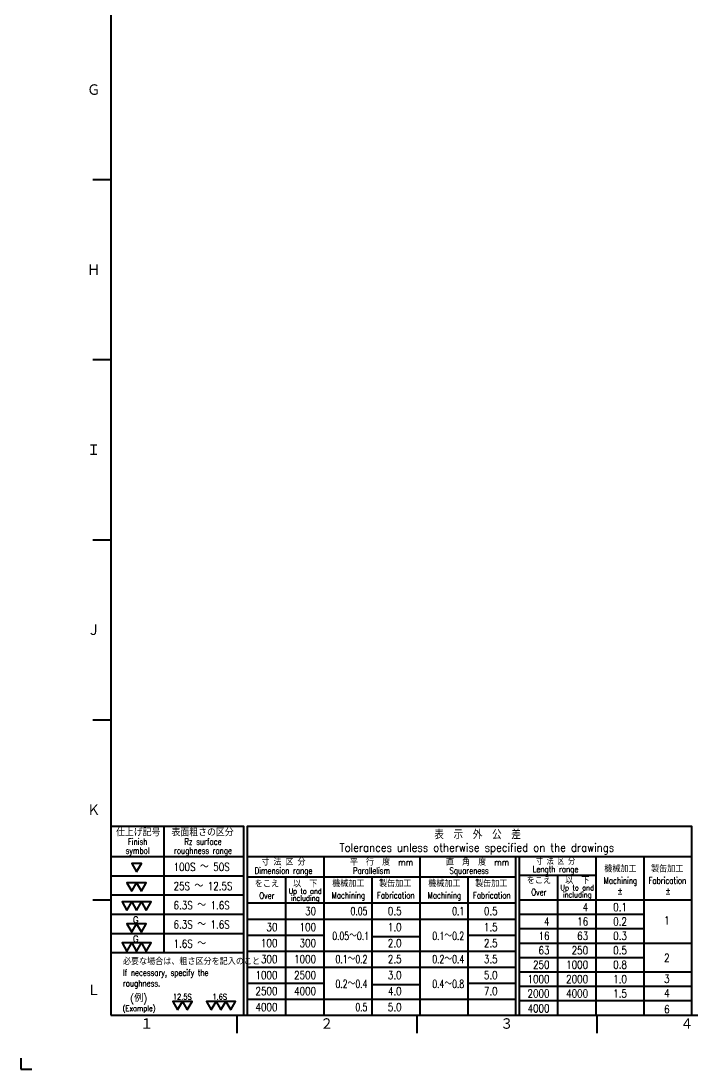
# Model space of a CAD drawing. Header units: millimetres. Extents: x 0 to 1682, y 0 to 1188.
# Drawn here: x 0 to 373, y 0 to 582 of the extents above; entities that cross this region are included whole.
import ezdxf
from ezdxf.enums import TextEntityAlignment as Align

# ---------------------------------------------------------------- set-up
doc = ezdxf.new("R2010")
doc.units = ezdxf.units.MM
doc.header["$LTSCALE"] = 2
doc.layers.add('2', color=5, linetype='Continuous', lineweight=40)
doc.layers.add('WAKU', color=7, linetype='Continuous', lineweight=40)
doc.styles.get("Standard").update_dxf_attribs({"font": 'romans.shx', "width": 0.8, "bigfont": 'extfont2.shx'})

# ---------------------------------------------------------------- blocks, each defined once
blk = doc.blocks.new('A1部品図')
at = {"layer": 'WAKU', "color": 5, "linetype": 'Continuous'}
for p, q in [((25, 579), (25, 15)), ((20, 246.9999999999999), (25, 246.9999999999999)), ((20, 196.9999999999999), (25, 196.9999999999999)), ((20, 146.9999999999999), (25, 146.9999999999999)), ((20, 96.99999999999994), (25, 96.99999999999994)), ((20, 46.99999999999994), (25, 46.99999999999994)), ((25, 15), (826, 15)), ((60, 10), (60, 15)), ((110, 10), (110, 15)), ((160, 10), (160, 15)), ((0, 3), (0, 0)), ((0, 0), (3, 0))]:
    blk.add_line(p, q, dxfattribs=at)
at = {"layer": 'WAKU', "color": 7, "linetype": 'Continuous'}
for p, q in [((39.67160604674734, 67.3984685612293), (39.67160604674723, 32.35084394058686)), ((25, 59.0175149022937), (61.89383165756124, 59.01751429234716)), ((62.78272637789757, 59.01751467356376), (186.3382928467062, 59.01751467356376)), ((84.11606296427908, 59.01751467356376), (84.11605726837536, 14.99999939005346)), ((110.7827336972559, 59.01751467356376), (110.7827280013523, 14.99999939005346)), ((137.4493987343292, 14.99999939005346), (137.4494044302329, 59.01751467356376)), ((138.3382934546655, 59.01751467356376), (138.3382877587618, 14.99999558052908)), ((159.671630041047, 59.01751467356376), (159.6716243451433, 14.99999939005346)), ((173.0049654075355, 59.01751467356376), (173.0049597116317, 14.99999939005346)), ((149.0049617478562, 56.35084760026608), (149.0049617478562, 56.31810283643662)), ((62.78272637789757, 53.36672016109959), (137.4494044302329, 53.36672016109959)), ((73.44939467108838, 53.36672016109959), (73.44938897518466, 14.99999939005346)), ((97.44939833076751, 53.36672016109959), (97.44939263486378, 14.99999939005346)), ((124.1160690637445, 53.36672016109959), (124.1160633678408, 14.99999939005346)), ((138.3382934546655, 53.81116467331589), (159.671630041047, 53.81116467331589)), ((149.0049617478562, 53.81116467331589), (149.0049560519525, 14.99999939005346)), ((138.3382877587618, 47.00000426962573), (186.3382950781202, 47.00000426962573)), ((62.78272068199385, 46.11111524519318), (137.4493987343292, 46.11111524519318)), ((25, 32.35084416931679), (61.89383165756124, 32.35084355937025))]:
    blk.add_line(p, q, dxfattribs=at)
at = {"layer": 'WAKU', "color": 3}
for p, q in [((25, 53.68418075569834), (61.89383165756124, 53.68418014575175)), ((25, 48.35084660910293), (61.89383165756124, 48.35084599915638)), ((25, 43.01751246250753), (61.89383165756124, 43.01751185256102)), ((62.78272068199385, 41.66667012303036), (137.4493987343292, 41.66667012303036)), ((138.3382877587618, 43.00000365967922), (173.0049597116317, 43.00000365967922)), ((138.3382877587618, 39.00000304973268), (173.0049597116317, 39.00000304973268)), ((25, 37.68417831591216), (61.89383165756124, 37.68417770596562)), ((62.78272068199385, 37.22222500086755), (84.11605726837536, 37.22222500086755)), ((97.44939263486378, 36.77778048865127), (110.7827280013523, 36.77778048865123)), ((124.1160633678408, 37.22222500086755), (137.4493987343292, 37.22222500086755)), ((138.3382877587618, 35.00000243978614), (186.3382950781202, 35.00000243978614)), ((62.78272068199385, 32.77777987870473), (137.4493987343292, 32.77777987870473)), ((138.3382877587618, 31.00000182983959), (173.0049597116317, 31.00000182983959)), ((62.78272068199385, 28.33333475654191), (137.4493987343292, 28.33333475654191)), ((138.3382877587618, 27.00000121989305), (186.3382950781202, 27.00000121989305)), ((62.78272068199385, 23.88888963437909), (84.11605726837536, 23.88888963437909)), ((97.44939263486378, 23.44444512216282), (110.7827280013523, 23.44444512216282)), ((124.1160633678408, 23.88888963437909), (137.4493987343292, 23.88888963437909)), ((138.3382877587618, 23.00000060994654), (186.3382950781202, 23.00000060994654)), ((62.78272068199385, 19.44444451221628), (137.4493987343292, 19.44444451221628)), ((138.3382877587618, 19), (186.3382950781202, 19))]:
    blk.add_line(p, q, dxfattribs=at)
at = {"layer": 'WAKU', "color": 5}
for points in [[(25, 15), (61.89383165756124, 14.99999939005346), (61.89383165756124, 67.39846795128271), (25, 67.3984685612293)], [(62.78272068199385, 14.99999939005346), (186.3382871508024, 14.99999939005346), (186.3382849193885, 67.39846833249932), (62.78271845057986, 67.39846833249932)]]:
    blk.add_lwpolyline(points, close=True, dxfattribs=at)
at = {"layer": 'WAKU', "color": 7, "linetype": 'Continuous'}
for points in [[(32.11260659754078, 54.72854548985469), (33.45971791406839, 57.06187917899018), (30.76549528101327, 57.06187917899018), (32.11260659754066, 54.72854548985469)], [(30.76005487884549, 49.39521134325933), (32.107166195373, 51.72854503239481), (29.41294356231788, 51.72854503239481), (30.76005487884538, 49.39521134325933)], [(33.45427751190061, 49.39521134325933), (34.80138882842823, 51.72854503239481), (32.107166195373, 51.72854503239481), (33.45427751190061, 49.39521134325933)], [(29.41838396448554, 44.06187719666392), (30.76549528101305, 46.39521088579941), (28.07127264795793, 46.39521088579941), (29.41838396448543, 44.06187719666392)], [(32.11260659754066, 44.06187719666392), (33.45971791406816, 46.39521088579941), (30.76549528101305, 46.39521088579941), (32.11260659754055, 44.06187719666392)], [(34.80682923059589, 44.06187719666392), (36.1539405471234, 46.39521088579941), (33.45971791406816, 46.39521088579941), (34.80682923059578, 44.06187719666392)], [(30.76005487884538, 38.01092051355968), (32.10716619537288, 40.34425420269513), (29.41294356231776, 40.34425420269513), (30.76005487884527, 38.01092051355968)], [(33.45427751190061, 38.01092051355968), (34.80138882842812, 40.34425420269513), (32.10716619537288, 40.34425420269513), (33.45427751190039, 38.01092051355968)], [(29.41838396448554, 32.67758636696431), (30.76549528101305, 35.01092005609976), (28.07127264795793, 35.01092005609976), (29.41838396448543, 32.67758636696431)], [(32.11260659754066, 32.67758636696431), (33.45971791406816, 35.01092005609976), (30.76549528101305, 35.01092005609976), (32.11260659754055, 32.67758636696431)], [(34.80682923059589, 32.67758636696431), (36.1539405471234, 35.01092005609976), (33.45971791406816, 35.01092005609976), (34.80682923059578, 32.67758636696431)], [(43.48358350455919, 16.45392350717021), (44.83069482108681, 18.78725719630569), (42.13647218803158, 18.78725719630569), (43.48358350455919, 16.45392350717021)], [(46.17780613761431, 16.45392350717021), (47.52491745414193, 18.78725719630569), (44.83069482108681, 18.78725719630569), (46.17780613761431, 16.45392350717021)], [(52.85209514062399, 16.45392350717021), (54.19920645715149, 18.78725719630569), (51.50498382409637, 18.78725719630569), (52.85209514062387, 16.45392350717021)], [(55.54631777367911, 16.45392350717021), (56.89342909020661, 18.78725719630569), (54.19920645715149, 18.78725719630569), (55.54631777367899, 16.45392350717021)], [(58.24054040673423, 16.45392350717021), (59.58765172326184, 18.78725719630569), (56.89342909020661, 18.78725719630569), (58.24054040673423, 16.45392350717021)]]:
    blk.add_lwpolyline(points, close=True, dxfattribs=at)
at = {"layer": 'WAKU', "color": 5, "linetype": 'Continuous'}
for s, p in [('Ｇ', (18.36458300000004, 270.235083)), ('Ｈ', (18.36458300000004, 220.235083)), ('Ｉ', (18.36458300000004, 170.235083)), ('Ｊ', (18.36458300000004, 120.235083)), ('Ｋ', (18.36458300000004, 70.23508299999997)), ('Ｌ', (18.36458300000004, 20.23508300000003)), ('１', (33.10000000000014, 10.86505999999997)), ('２', (83.10000000000014, 10.86506)), ('３', (133.1000000000001, 10.86506)), ('４', (183.1000000000001, 10.86506))]:
    blk.add_text(s, height=3.3108069896698, dxfattribs=at).set_placement(p)
at = {"layer": 'WAKU', "color": 7, "linetype": 'Continuous'}
for s, height, width, p in [('仕上げ記号', 1.95555585375164, 0.9, (32.5767599407518, 64.69059957486843)), ('Finish', 1.777778048865127, 0.8, (32.39269232601714, 62.28336348108054)), ('表面粗さの区分', 1.95555585375164, 0.9, (50.43889121719269, 64.69059957486843)), ('Rz surface', 1.777778048865127, 0.8, (50.54855450297032, 62.28336348108054)), ('表\u3000示\u3000外\u3000公\u3000差', 2.285714634255164, 0.9, (126.8097375204052, 63.86908700102546)), ('symbol', 1.777778048865127, 0.8, (32.39269232601714, 59.78406934731739)), ('roughness range', 1.777778048865127, 0.8, (50.54855450297032, 59.78406934731739)), ('Tolerances unless otherwise specified on the drawings', 2.285714634255164, 0.9, (126.613949553907, 60.36429632018827)), ('寸 法 区 分', 1.777778048865127, 0.9, (72.90537654522734, 56.54038368424722)), ('平\u3000行\u3000度\u3000mm', 1.777778048865127, 0.9, (100.1257848388916, 56.54038368424722)), ('直\u3000角\u3000度\u3000mm', 1.777778048865127, 0.9, (126.7924555718686, 56.54038368424722)), ('寸 法 区 分', 1.777778048865127, 0.8, (148.4609436219954, 56.76260594035534)), ('Dimension range', 1.777778048865127, 0.8, (72.90537654522734, 54.18845589220114)), ('Parallelism', 1.777778048865127, 0.8, (97.36256922116331, 54.18845589220114)), ('Squareness', 1.777778048865127, 0.8, (124.4501740370001, 54.18845589220114)), ('Length range', 1.777778048865127, 0.8, (148.4609436219954, 54.63075344239505)), ('機械加工', 1.777778048865127, 0.9, (166.4714579047143, 54.6676162639607)), ('製缶加工', 1.777778048865127, 0.9, (179.4672114446493, 54.6676162639607)), ('機械加工', 1.777778048865127, 0.9, (90.91588513204249, 50.58673447696073)), ('製缶加工', 1.777778048865127, 0.9, (103.937643867503, 50.58673447696073)), ('機械加工', 1.777778048865127, 0.9, (117.5825558650195, 50.58673447696073)), ('製缶加工', 1.777778048865127, 0.9, (130.6043146004799, 50.58673447696073)), ('をこえ', 1.777778048865127, 0.9, (143.8439849206553, 51.43828752952866)), ('以\u3000下', 1.777778048865127, 0.9, (154.5106532138461, 51.43828752952866)), ('Machining', 1.777778048865127, 0.8, (166.4714579047143, 51.47386914682452)), ('Fabrication', 1.777778048865127, 0.8, (179.5154521078066, 51.47386914682452)), ('をこえ', 1.777778048865127, 0.9, (68.28841790911383, 50.49008707994468)), ('Up to and', 1.523809756170109, 0.75, (78.94009596672379, 48.65476889660989)), ('以\u3000下', 1.777778048865127, 0.9, (78.95508620230476, 50.49008707994468)), ('Over', 1.777778048865127, 0.8, (143.8439849206553, 48.22554204728796)), ('Up to and', 1.523809756170109, 0.8, (154.4956629782653, 49.60296934619387)), ('%%P', 1.777778048865127, 0.9, (166.3666641669713, 48.60449279657212)), ('%%P', 1.777778048865127, 0.9, (179.6999995334598, 48.60449279657212)), ('Over', 1.777778048865127, 0.8, (68.28841790911383, 47.27734159770398)), ('including', 1.523809756170109, 0.8, (78.95508620230476, 46.72002499917279)), ('Machining', 1.777778048865127, 0.8, (90.91588513204249, 47.37398899472002)), ('Fabrication', 1.777778048865127, 0.8, (104.0795658301508, 47.37398899472002)), ('Machining', 1.777778048865127, 0.8, (117.5825558650195, 47.37398899472002)), ('Fabrication', 1.777778048865127, 0.8, (130.7462365631277, 47.37398899472002)), ('including', 1.523809756170109, 0.8, (154.5106532138461, 47.66822544875677))]:
    blk.add_text(s, height=height, dxfattribs=dict(at, width=width)).set_placement(p, align=Align.CENTER)
for s, height, width, p in [('100S ～ 50S', 2.222222561081409, 0.8, (42.38356706850618, 55.02776365003599)), ('25S ～ 12.5S', 2.222222561081409, 0.8, (42.38356706850618, 49.69442950344063)), ('6.3S ～ 1.6S', 2.222222561081409, 0.8, (42.38356706850595, 44.36109535684523)), ('0.1', 2.222222561081409, 0.8, (164.4806732101031, 43.86294817106598)), ('6.3S ～ 1.6S', 2.222222561081409, 0.8, (42.38356706850595, 39.02776121024986)), ('0.2', 2.222222561081409, 0.8, (164.4806732101031, 39.86294756111948)), ('1', 2.222222561081409, 0.8, (178.6133397693527, 40.15605115993195)), ('0.3', 2.222222561081409, 0.8, (164.4806732101031, 35.86294695117297)), ('1.6S ～ ', 2.222222561081409, 0.8, (42.38356706850595, 33.69442706365449)), ('0.5', 2.222222561081409, 0.8, (164.4806732101031, 31.86294634122639)), ('2', 2.222222561081409, 0.8, (178.6133397693527, 29.79511051152544)), ('必要な場合は、粗さ区分を記入のこと', 1.777778048865127, 0.9, (28.31385501483487, 28.9499826233628)), ('0.8', 2.222222561081409, 0.8, (164.4806732101031, 27.86294573127988)), ('If necessary, specify the', 1.777778048865127, 0.8, (28.31385501483487, 25.89668202482155)), ('roughness.', 1.777778048865127, 0.8, (28.31385501483487, 22.94368307394033)), ('1.0', 2.222222561081409, 0.8, (164.4806732101031, 23.86294512133334)), ('3', 2.222222561081409, 0.8, (178.6133397693527, 23.94304036014782)), ('(例)', 2.031746341560145, 0.9, (30.32986037887747, 18.61462172894917)), ('12.5S', 1.600000243978614, 0.8, (42.18726229423271, 19.26938015253329)), ('1.6S', 1.600000243978614, 0.8, (53.16058423445656, 19.26938015253329)), ('1.5', 2.222222561081409, 0.8, (164.4806732101031, 19.8629445113868)), ('4', 2.222222561081409, 0.8, (178.6133397693527, 19.94303975020131)), ('(Example)', 1.523809756170109, 0.8, (28.21657278184432, 16.10231915665393)), ('6', 2.222222561081409, 0.8, (178.6133397693527, 15.49859462803849))]:
    blk.add_text(s, height=height, dxfattribs=dict(at, width=width)).set_placement(p)
for s, width, p in [('30', 0.8, (81.95459976186203, 42.75183689052528)), ('0.05', 0.7, (96.2068537816732, 42.75183689052528)), ('0.5', 0.8, (105.7110232959261, 42.75183689052528)), ('0.1', 0.7, (123.0865230910191, 42.75183689052528)), ('0.5', 0.8, (132.3776940289031, 42.75183689052528)), ('4', 0.8, (157.51016683863, 43.86294817106598)), ('4', 0.8, (146.7825063530408, 39.86294756111948)), ('16', 0.8, (157.51016683863, 39.86294756111948)), ('30', 0.8, (71.2269392762729, 38.30739176836246)), ('100', 0.8, (81.95459976186203, 38.30739176836246)), ('0.05～0.1', 0.7, (96.63755498224282, 35.85153481988874)), ('1.0', 0.8, (105.7110232959261, 38.30739176836246)), ('0.1～0.2', 0.7, (123.0865230910191, 35.85153481988874)), ('1.5', 0.8, (132.3776940289031, 38.30739176836246)), ('16', 0.8, (146.7825063530408, 35.8629469511729)), ('63', 0.8, (157.51016683863, 35.8629469511729)), ('100', 0.8, (71.2269392762729, 33.86294664619965)), ('300', 0.8, (81.95459976186203, 33.86294664619965)), ('2.0', 0.8, (105.7110232959261, 33.86294664619968)), ('2.5', 0.8, (132.3776940289031, 33.86294664619968)), ('63', 0.8, (146.7825063530408, 31.86294634122639)), ('250', 0.8, (157.51016683863, 31.86294634122639)), ('300', 0.8, (71.2269392762729, 29.41850152403683)), ('1000', 0.8, (81.95459976186203, 29.41850152403683)), ('0.1～0.2', 0.7, (96.2068537816732, 29.41850152403683)), ('2.5', 0.8, (105.7110232959261, 29.41850152403683)), ('0.2～0.4', 0.7, (123.0865230910191, 29.41850152403683)), ('3.5', 0.8, (132.3776940289031, 29.41850152403683)), ('250', 0.8, (146.7825063530408, 27.86294573127985)), ('1000', 0.8, (157.51016683863, 27.86294573127985)), ('1000', 0.8, (71.2269392762729, 24.97405640187401)), ('2500', 0.8, (81.95459976186203, 24.97405640187401)), ('3.0', 0.8, (105.7110232959261, 24.97405640187404)), ('5.0', 0.8, (132.3776940289031, 24.97405640187404)), ('0.2～0.4', 0.7, (96.2068537816732, 22.52765139819354)), ('0.4～0.8', 0.7, (123.0865230910191, 22.52765139819354)), ('1000', 0.8, (146.7825063530408, 23.8629451213333)), ('2000', 0.8, (157.51016683863, 23.8629451213333)), ('2500', 0.8, (71.2269392762729, 20.52961127971119)), ('4000', 0.8, (81.95459976186203, 20.52961127971119)), ('4.0', 0.8, (105.7110232959261, 20.52961127971123)), ('7.0', 0.8, (132.3776940289031, 20.52961127971123)), ('2000', 0.8, (146.7825063530408, 19.8629445113868)), ('4000', 0.8, (157.51016683863, 19.8629445113868)), ('4000', 0.8, (71.2269392762729, 16.08516615754837)), ('0.5', 0.7, (96.2068537816732, 16.08516615754841)), ('5.0', 0.8, (105.7110232959261, 16.08516615754841)), ('4000', 0.8, (146.7825063530408, 15.73595975509275))]:
    blk.add_text(s, height=2.222222561081409, dxfattribs=dict(at, width=width)).set_placement(p, align=Align.RIGHT)
for p in [(32.67226175412054, 40.58703465617999), (32.67226175412054, 35.25370050958462)]:
    blk.add_text('G', height=1.777778048865127, dxfattribs=at).set_placement(p, align=Align.RIGHT)

msp = doc.modelspace()

# ---------------------------------------------------------------- block references
at = {"layer": '2', "lineweight": 0, "xscale": 2, "yscale": 2, "zscale": 2}
msp.add_blockref('A1部品図', (0, 0), dxfattribs=at)

doc.saveas('drawing.dxf')
